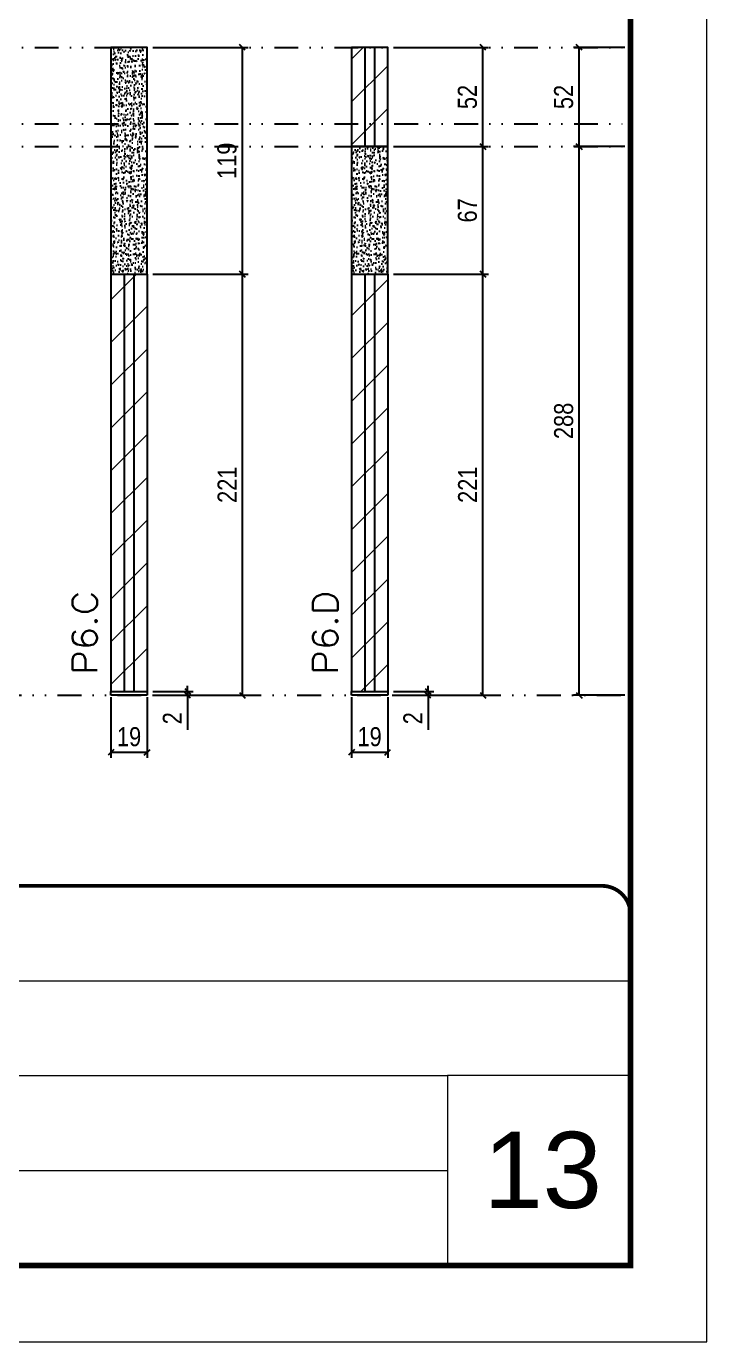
# Model space of a CAD drawing. Extents: x 14400 to 24104, y -21631 to 6985.
# Drawn here: x 15541 to 15898, y 2489 to 3179 of the extents above; entities that cross this region are included whole.
import ezdxf

# ---------------------------------------------------------------- set-up
doc = ezdxf.new("R2010")
doc.units = 0
for name, pattern in [('CONTINUO', [0]), ('DASHED', [0.75, 0.5, -0.25]), ('DIVIDE2', [0.625, 0.25, -0.125, 0, -0.125, 0, -0.125])]:
    doc.linetypes.add(name, pattern=pattern)
for name, color, linetype, lineweight in [('CARIMBO', 255, 'Continuous', 9), ('Folhas', 255, 'Continuous', 9), ('Hachura', 251, 'Continuous', 9), ('SARRAFO DE PRESSAO', 251, 'DASHED', 9), ('Texto Seção', 7, 'Continuous', 15)]:
    doc.layers.add(name, color=color, linetype=linetype, lineweight=lineweight)
for name, color, linetype in [('COTA', 241, 'Continuous'), ('Nível', 160, 'Continuous'), ('Painéis', 200, 'Continuous'), ('SARR_2.2x7', 40, 'Continuous')]:
    doc.layers.add(name, color=color, linetype=linetype)
doc.styles.add('ARIAL', font='arial.ttf')
doc.styles.add('COTA TECNICA', font='techl___.ttf', dxfattribs={"height": 10})
doc.styles.add('COTA TECNICA-50', font='techl___.ttf', dxfattribs={"height": 10})
doc.styles.add('REGUA-120', font='ROMANS.shx', dxfattribs={"height": 15})
doc.dimstyles.new('COTA PAINEL-50', dxfattribs={"dimtxt": 10, "dimasz": 3, "dimexe": 3, "dimexo": 3, "dimgap": 3, "dimtad": 1, "dimdec": 1, "dimzin": 12, "dimdsep": 46, "dimtxsty": 'COTA TECNICA-50', "dimblk1": 'OBLIQUE', "dimblk2": 'OBLIQUE', "dimsah": 1, "dimcen": 0.9, "dimclrd": 4, "dimclre": 4, "dimclrt": 240, "dimadec": 1, "dimazin": 3, "dimtfac": 1, "dimtdec": 1, "dimtmove": 0, "dimatfit": 3, "dimfxl": 1, "dimtolj": 1, "dimtzin": 12, "dimarcsym": 0})
doc.dimstyles.new('PAINEL', dxfattribs={"dimtxt": 10, "dimasz": 3, "dimexe": 3, "dimexo": 3, "dimgap": 3, "dimtad": 1, "dimdec": 1, "dimzin": 12, "dimdsep": 46, "dimtxsty": 'COTA TECNICA', "dimblk1": 'OBLIQUE', "dimblk2": 'OBLIQUE', "dimsah": 1, "dimcen": 0.9, "dimclrd": 4, "dimclre": 4, "dimclrt": 240, "dimadec": 1, "dimazin": 3, "dimtfac": 1, "dimtdec": 1, "dimtmove": 0, "dimatfit": 3, "dimfxl": 1, "dimtolj": 1, "dimtzin": 12, "dimarcsym": 0})

# ---------------------------------------------------------------- blocks, each defined once
blk = doc.blocks.new('9999999999')
at = {"color": 30, "linetype": 'CONTINUO'}
for p, q in [((98564.56, 34379.64), (99583.98, 34379.64)), ((98564.56, 34329.83), (99487.98, 34329.83)), ((99583.98, 34329.83), (99487.98, 34329.83)), ((99487.98, 34329.83), (99487.98, 34230.21)), ((98564.56, 34280.02), (99487.98, 34280.02))]:
    blk.add_line(p, q, dxfattribs=at)
at = {"color": 30, "linetype": 'CONTINUO', "const_width": 2}
blk.add_lwpolyline([(99583.98, 34230.21), (99583.98, 34414.45, 0.414214), (99568.98, 34429.45), (98228.98, 34429.45, 0.414214), (98213.98, 34414.45), (98213.98, 34245.21, 0.414214), (98228.98, 34230.21), (99583.98, 34230.21)], format="xyb", dxfattribs=at)
at = {"layer": 'Folhas'}
blk.add_lwpolyline([(98138.98, 34190.21), (99623.98, 34190.21), (99623.98, 35240.21), (98138.98, 35240.21)], close=True, dxfattribs=at)
at = {"layer": 'Folhas', "color": 30, "const_width": 3}
blk.add_lwpolyline([(98213.98, 34230.21), (99583.98, 34230.21), (99583.98, 35200.21), (98213.98, 35200.21)], close=True, dxfattribs=at)
blk = doc.blocks.new('_Oblique')
at = {"color": 0, "linetype": 'ByBlock', "lineweight": -2}
blk.add_line((-0.5, -0.5), (0.5, 0.5), dxfattribs=at)
blk = doc.blocks.new('*D822')
at = {"layer": 'COTA', "color": 4, "lineweight": -2, "transparency": 16777216}
for p, q in [((15585.82, 2827.29), (15585.82, 2795.39)), ((15604.82, 2827.29), (15604.82, 2795.39)), ((15585.82, 2798.39), (15604.82, 2798.39))]:
    blk.add_line(p, q, dxfattribs=at)
at = {"layer": 'Defpoints', "color": 0, "transparency": 16777216}
for p in [(15585.82, 2830.29), (15604.82, 2830.29), (15604.82, 2798.39)]:
    blk.add_point(p, dxfattribs=at)
at = {"layer": 'COTA', "color": 4, "lineweight": -2, "transparency": 16777216, "xscale": 3, "yscale": 3, "zscale": 3, "rotation": 180}
blk.add_blockref('_Oblique', (15585.82, 2798.39), dxfattribs=at)
at = {"layer": 'COTA', "color": 4, "lineweight": -2, "transparency": 16777216, "xscale": 3, "yscale": 3, "zscale": 3}
blk.add_blockref('_Oblique', (15604.82, 2798.39), dxfattribs=at)
at = {"layer": 'COTA', "color": 240, "transparency": 16777216, "insert": (15595.32, 2806.48), "char_height": 10, "attachment_point": 5, "style": 'COTA TECNICA'}
blk.add_mtext('\\A1;19', dxfattribs=at)
blk = doc.blocks.new('*D823')
at = {"layer": 'COTA', "color": 4, "lineweight": -2, "transparency": 16777216}
for p, q in [((15626.01, 2830.29), (15626.01, 2833.29)), ((15607.82, 2830.29), (15629.01, 2830.29)), ((15607.82, 2828.29), (15629.01, 2828.29)), ((15626.01, 2830.29), (15626.01, 2828.29)), ((15626.01, 2828.29), (15626.01, 2810.17))]:
    blk.add_line(p, q, dxfattribs=at)
at = {"layer": 'Defpoints', "color": 0, "transparency": 16777216}
for p in [(15604.82, 2830.29), (15604.82, 2828.29), (15626.01, 2830.29)]:
    blk.add_point(p, dxfattribs=at)
at = {"layer": 'COTA', "color": 4, "lineweight": -2, "transparency": 16777216, "xscale": 3, "yscale": 3, "zscale": 3}
for p, rotation in [((15626.01, 2830.29), 270), ((15626.01, 2828.29), 90)]:
    blk.add_blockref('_Oblique', p, dxfattribs=dict(at, rotation=rotation))
at = {"layer": 'COTA', "color": 240, "transparency": 16777216, "insert": (15618.01, 2816.23), "char_height": 10, "attachment_point": 5, "rotation": 90, "style": 'COTA TECNICA-50'}
blk.add_mtext('\\A1;2', dxfattribs=at)
blk = doc.blocks.new('*D824')
at = {"layer": 'COTA', "color": 4, "lineweight": -2, "transparency": 16777216}
for p, q in [((15607.82, 3049.29), (15657.81, 3049.29)), ((15654.81, 2828.29), (15654.81, 3049.29)), ((15607.82, 2828.29), (15657.81, 2828.29))]:
    blk.add_line(p, q, dxfattribs=at)
at = {"layer": 'Defpoints', "color": 0, "transparency": 16777216}
for p in [(15604.82, 3049.29), (15654.81, 3049.29), (15604.82, 2828.29)]:
    blk.add_point(p, dxfattribs=at)
at = {"layer": 'COTA', "color": 4, "lineweight": -2, "transparency": 16777216, "xscale": 3, "yscale": 3, "zscale": 3}
for p, rotation in [((15654.81, 3049.29), 90), ((15654.81, 2828.29), 270)]:
    blk.add_blockref('_Oblique', p, dxfattribs=dict(at, rotation=rotation))
at = {"layer": 'COTA', "color": 240, "transparency": 16777216, "insert": (15646.75, 2938.79), "char_height": 10, "attachment_point": 5, "rotation": 90, "style": 'COTA TECNICA-50'}
blk.add_mtext('\\A1;221', dxfattribs=at)
blk = doc.blocks.new('*D825')
at = {"layer": 'COTA', "color": 4, "lineweight": -2, "transparency": 16777216}
for p, q in [((15607.82, 3168.29), (15657.81, 3168.29)), ((15654.81, 3049.29), (15654.81, 3168.29)), ((15607.82, 3049.29), (15657.81, 3049.29))]:
    blk.add_line(p, q, dxfattribs=at)
at = {"layer": 'Defpoints', "color": 0, "transparency": 16777216}
for p in [(15604.82, 3168.29), (15654.81, 3168.29), (15604.82, 3049.29)]:
    blk.add_point(p, dxfattribs=at)
at = {"layer": 'COTA', "color": 4, "lineweight": -2, "transparency": 16777216, "xscale": 3, "yscale": 3, "zscale": 3}
for p, rotation in [((15654.81, 3168.29), 90), ((15654.81, 3049.29), 270)]:
    blk.add_blockref('_Oblique', p, dxfattribs=dict(at, rotation=rotation))
at = {"layer": 'COTA', "color": 240, "transparency": 16777216, "insert": (15646.72, 3108.79), "char_height": 10, "attachment_point": 5, "rotation": 90, "style": 'COTA TECNICA'}
blk.add_mtext('\\A1;119', dxfattribs=at)
blk = doc.blocks.new('*D1959')
at = {"layer": 'COTA', "color": 4, "lineweight": -2, "transparency": 16777216}
for p, q in [((15712.05, 2827.29), (15712.05, 2795.39)), ((15731.05, 2827.29), (15731.05, 2795.39)), ((15712.05, 2798.39), (15731.05, 2798.39))]:
    blk.add_line(p, q, dxfattribs=at)
at = {"layer": 'Defpoints', "color": 0, "transparency": 16777216}
for p in [(15712.05, 2830.29), (15731.05, 2830.29), (15731.05, 2798.39)]:
    blk.add_point(p, dxfattribs=at)
at = {"layer": 'COTA', "color": 4, "lineweight": -2, "transparency": 16777216, "xscale": 3, "yscale": 3, "zscale": 3, "rotation": 180}
blk.add_blockref('_Oblique', (15712.05, 2798.39), dxfattribs=at)
at = {"layer": 'COTA', "color": 4, "lineweight": -2, "transparency": 16777216, "xscale": 3, "yscale": 3, "zscale": 3}
blk.add_blockref('_Oblique', (15731.05, 2798.39), dxfattribs=at)
at = {"layer": 'COTA', "color": 240, "transparency": 16777216, "insert": (15721.55, 2806.48), "char_height": 10, "attachment_point": 5, "style": 'COTA TECNICA'}
blk.add_mtext('\\A1;19', dxfattribs=at)
blk = doc.blocks.new('*D1960')
at = {"layer": 'COTA', "color": 4, "lineweight": -2, "transparency": 16777216}
for p, q in [((15752.24, 2830.29), (15752.24, 2833.29)), ((15734.05, 2830.29), (15755.24, 2830.29)), ((15734.05, 2828.29), (15755.24, 2828.29)), ((15752.24, 2830.29), (15752.24, 2828.29)), ((15752.24, 2828.29), (15752.24, 2810.17))]:
    blk.add_line(p, q, dxfattribs=at)
at = {"layer": 'Defpoints', "color": 0, "transparency": 16777216}
for p in [(15731.05, 2830.29), (15731.05, 2828.29), (15752.24, 2830.29)]:
    blk.add_point(p, dxfattribs=at)
at = {"layer": 'COTA', "color": 4, "lineweight": -2, "transparency": 16777216, "xscale": 3, "yscale": 3, "zscale": 3}
for p, rotation in [((15752.24, 2830.29), 270), ((15752.24, 2828.29), 90)]:
    blk.add_blockref('_Oblique', p, dxfattribs=dict(at, rotation=rotation))
at = {"layer": 'COTA', "color": 240, "transparency": 16777216, "insert": (15744.24, 2816.23), "char_height": 10, "attachment_point": 5, "rotation": 90, "style": 'COTA TECNICA-50'}
blk.add_mtext('\\A1;2', dxfattribs=at)
blk = doc.blocks.new('*D1961')
at = {"layer": 'COTA', "color": 4, "lineweight": -2, "transparency": 16777216}
for p, q in [((15734.05, 3049.29), (15784.04, 3049.29)), ((15781.04, 2828.29), (15781.04, 3049.29)), ((15734.05, 2828.29), (15784.04, 2828.29))]:
    blk.add_line(p, q, dxfattribs=at)
at = {"layer": 'Defpoints', "color": 0, "transparency": 16777216}
for p in [(15731.05, 3049.29), (15781.04, 3049.29), (15731.05, 2828.29)]:
    blk.add_point(p, dxfattribs=at)
at = {"layer": 'COTA', "color": 4, "lineweight": -2, "transparency": 16777216, "xscale": 3, "yscale": 3, "zscale": 3}
for p, rotation in [((15781.04, 3049.29), 90), ((15781.04, 2828.29), 270)]:
    blk.add_blockref('_Oblique', p, dxfattribs=dict(at, rotation=rotation))
at = {"layer": 'COTA', "color": 240, "transparency": 16777216, "insert": (15772.98, 2938.79), "char_height": 10, "attachment_point": 5, "rotation": 90, "style": 'COTA TECNICA-50'}
blk.add_mtext('\\A1;221', dxfattribs=at)
blk = doc.blocks.new('*D1962')
at = {"layer": 'COTA', "color": 4, "lineweight": -2, "transparency": 16777216}
for p, q in [((15734.05, 3116.29), (15784.04, 3116.29)), ((15781.04, 3049.29), (15781.04, 3116.29)), ((15734.05, 3049.29), (15784.04, 3049.29))]:
    blk.add_line(p, q, dxfattribs=at)
at = {"layer": 'Defpoints', "color": 0, "transparency": 16777216}
for p in [(15731.05, 3116.29), (15781.04, 3116.29), (15731.05, 3049.29)]:
    blk.add_point(p, dxfattribs=at)
at = {"layer": 'COTA', "color": 4, "lineweight": -2, "transparency": 16777216, "xscale": 3, "yscale": 3, "zscale": 3}
for p, rotation in [((15781.04, 3116.29), 90), ((15781.04, 3049.29), 270)]:
    blk.add_blockref('_Oblique', p, dxfattribs=dict(at, rotation=rotation))
at = {"layer": 'COTA', "color": 240, "transparency": 16777216, "insert": (15772.93, 3082.79), "char_height": 10, "attachment_point": 5, "rotation": 90, "style": 'COTA TECNICA'}
blk.add_mtext('\\A1;67', dxfattribs=at)
blk = doc.blocks.new('*D1963')
at = {"layer": 'COTA', "color": 4, "lineweight": -2, "transparency": 16777216}
for p, q in [((15734.05, 3168.29), (15784.04, 3168.29)), ((15781.04, 3116.29), (15781.04, 3168.29)), ((15734.05, 3116.29), (15784.04, 3116.29))]:
    blk.add_line(p, q, dxfattribs=at)
at = {"layer": 'Defpoints', "color": 0, "transparency": 16777216}
for p in [(15731.05, 3168.29), (15781.04, 3168.29), (15731.05, 3116.29)]:
    blk.add_point(p, dxfattribs=at)
at = {"layer": 'COTA', "color": 4, "lineweight": -2, "transparency": 16777216, "xscale": 3, "yscale": 3, "zscale": 3}
for p, rotation in [((15781.04, 3168.29), 90), ((15781.04, 3116.29), 270)]:
    blk.add_blockref('_Oblique', p, dxfattribs=dict(at, rotation=rotation))
at = {"layer": 'COTA', "color": 240, "transparency": 16777216, "insert": (15772.93, 3142.29), "char_height": 10, "attachment_point": 5, "rotation": 90, "style": 'COTA TECNICA'}
blk.add_mtext('\\A1;52', dxfattribs=at)
blk = doc.blocks.new('*D3495')
at = {"layer": 'COTA', "color": 4, "lineweight": -2, "transparency": 16777216}
for p, q in [((15855.47, 3116.29), (15828.54, 3116.29)), ((15831.54, 2828.29), (15831.54, 3116.29)), ((15855.47, 2828.29), (15828.54, 2828.29))]:
    blk.add_line(p, q, dxfattribs=at)
at = {"layer": 'Defpoints', "color": 0, "transparency": 16777216}
for p in [(15831.54, 3116.29), (15858.47, 3116.29), (15858.47, 2828.29)]:
    blk.add_point(p, dxfattribs=at)
at = {"layer": 'COTA', "color": 4, "lineweight": -2, "transparency": 16777216, "xscale": 3, "yscale": 3, "zscale": 3}
for p, rotation in [((15831.54, 3116.29), 90), ((15831.54, 2828.29), 270)]:
    blk.add_blockref('_Oblique', p, dxfattribs=dict(at, rotation=rotation))
at = {"layer": 'COTA', "color": 240, "transparency": 16777216, "insert": (15823.45, 2972.29), "char_height": 10, "attachment_point": 5, "rotation": 90, "style": 'COTA TECNICA'}
blk.add_mtext('\\A1;288', dxfattribs=at)
blk = doc.blocks.new('*D3501')
at = {"layer": 'COTA', "color": 4, "lineweight": -2, "transparency": 16777216}
for p, q in [((15855.47, 3168.29), (15828.54, 3168.29)), ((15831.54, 3116.29), (15831.54, 3168.29)), ((15855.47, 3116.29), (15828.54, 3116.29))]:
    blk.add_line(p, q, dxfattribs=at)
at = {"layer": 'Defpoints', "color": 0, "transparency": 16777216}
for p in [(15831.54, 3168.29), (15858.47, 3168.29), (15858.47, 3116.29)]:
    blk.add_point(p, dxfattribs=at)
at = {"layer": 'COTA', "color": 4, "lineweight": -2, "transparency": 16777216, "xscale": 3, "yscale": 3, "zscale": 3}
for p, rotation in [((15831.54, 3168.29), 90), ((15831.54, 3116.29), 270)]:
    blk.add_blockref('_Oblique', p, dxfattribs=dict(at, rotation=rotation))
at = {"layer": 'COTA', "color": 240, "transparency": 16777216, "insert": (15823.43, 3142.29), "char_height": 10, "attachment_point": 5, "rotation": 90, "style": 'COTA TECNICA'}
blk.add_mtext('\\A1;52', dxfattribs=at)

msp = doc.modelspace()

# ---------------------------------------------------------------- hatches: boundary and pattern name
at = {"layer": 'COTA'}
h = msp.add_hatch(dxfattribs=at)
h.set_pattern_fill('AR-CONC', color=256, scale=0.03)
h.set_pattern_definition([(50, (-3157.237, -1136.575), (5.4655401, -0.4781726), [0.5715, -6.2865]), (355, (-3157.237, -1136.575), (-1.0573026, 5.7317054), [0.4572, -5.0292175]), (100.451445, (-3156.7814, -1136.615), (4.4082374, 5.2535326), [0.4857003, -5.3427073]), (46.1842, (-3157.237, -1135.051), (8.1323712, -1.2612698), [0.85725, -9.42975]), (96.635558, (-3156.559, -1135.156), (7.122124, 7.4227837), [0.7285507, -8.0140682]), (351.18415, (-3157.237, -1135.051), (7.122124, 7.4227837), [0.685799, -7.543792]), (21, (-3156.475, -1135.432), (4.5484317, -3.0679559), [0.5715, -6.2865]), (326, (-3156.475, -1135.432), (1.8540609, 5.525639), [0.4572, -5.0292]), (71.451445, (-3156.096, -1135.688), (6.4024926, 2.457683), [0.4857003, -5.3426981]), (37.5, (-3157.2369, -1136.5751), (0.0926581, 2.53665117), [0, -4.96824, 0, -5.1054, 0, -5.04825]), (7.5, (-3157.237, -1136.575), (2.00458988, 3.00541724), [0, -2.91084, 0, -4.85394, 0, -1.92405]), (327.5, (-3158.9361, -1136.5751), (4.06771786, -0.17186232), [0, -1.905, 0, -5.9436, 0, -7.8867]), (317.5, (-3159.698, -1136.575), (4.44387544, 0.7627947), [0, -2.4765, 0, -3.94716, 0, -5.6007])])
h.paths.add_polyline_path([(15604.82, 3168.29), (15585.82, 3168.29), (15585.82, 3049.29), (15604.82, 3049.29)])
h = msp.add_hatch(dxfattribs=at)
h.set_pattern_fill('AR-CONC', color=256, scale=0.03)
h.set_pattern_definition([(50, (-3031.006, -1136.575), (5.4655401, -0.4781726), [0.5715, -6.2865]), (355, (-3031.006, -1136.575), (-1.0573026, 5.7317054), [0.4572, -5.0292175]), (100.451445, (-3030.5507, -1136.615), (4.4082374, 5.2535326), [0.4857003, -5.3427073]), (46.1842, (-3031.006, -1135.051), (8.1323712, -1.2612698), [0.85725, -9.42975]), (96.635558, (-3030.3284, -1135.156), (7.122124, 7.4227837), [0.7285507, -8.0140682]), (351.18415, (-3031.006, -1135.051), (7.122124, 7.4227837), [0.685799, -7.543792]), (21, (-3030.244, -1135.432), (4.5484317, -3.0679559), [0.5715, -6.2865]), (326, (-3030.244, -1135.432), (1.8540609, 5.525639), [0.4572, -5.0292]), (71.451445, (-3029.865, -1135.688), (6.4024926, 2.457683), [0.4857003, -5.3426981]), (37.5, (-3031.0061, -1136.5751), (0.0926581, 2.53665117), [0, -4.96824, 0, -5.1054, 0, -5.04825]), (7.5, (-3031.0061, -1136.575), (2.00458988, 3.00541724), [0, -2.91084, 0, -4.85394, 0, -1.92405]), (327.5, (-3032.7054, -1136.5751), (4.06771786, -0.17186232), [0, -1.905, 0, -5.9436, 0, -7.8867]), (317.5, (-3033.4674, -1136.575), (4.44387544, 0.7627947), [0, -2.4765, 0, -3.94716, 0, -5.6007])])
h.paths.add_polyline_path([(15731.05, 3116.29), (15712.05, 3116.29), (15712.05, 3049.29), (15731.05, 3049.29)])
at = {"layer": 'Hachura', "linetype": 'ByBlock'}
h = msp.add_hatch(dxfattribs=at)
h.set_pattern_fill('ANSI31', color=256, scale=5)
h.paths.add_polyline_path([(15731.05, 3168.29), (15712.05, 3168.29), (15712.05, 3116.29), (15731.05, 3116.29)])
h = msp.add_hatch(dxfattribs=at)
h.set_pattern_fill('ANSI31', color=256, scale=5)
h.paths.add_polyline_path([(15604.82, 3049.29), (15585.82, 3049.29), (15585.82, 2830.29), (15604.82, 2830.29)])
h.paths.add_polyline_path([(15731.05, 3049.29), (15712.05, 3049.29), (15712.05, 2830.29), (15731.05, 2830.29)])

# ---------------------------------------------------------------- linework, layer by layer
at = {"layer": 'COTA'}
for points in [[(15585.82, 3049.29), (15604.82, 3049.29), (15604.82, 3168.29), (15585.82, 3168.29)], [(15712.05, 3049.29), (15731.05, 3049.29), (15731.05, 3116.29), (15712.05, 3116.29)]]:
    msp.add_lwpolyline(points, close=True, dxfattribs=at)
at = {"layer": 'Nível', "color": 4, "linetype": 'DIVIDE2', "ltscale": 50}
for p, q in [((14979.7, 3168.29), (15858.47, 3168.29)), ((14979.7, 3128.29), (15858.47, 3128.29)), ((14979.7, 3116.29), (15858.47, 3116.29)), ((14488.47, 2828.29), (15858.47, 2828.29))]:
    msp.add_line(p, q, dxfattribs=at)
at = {"layer": 'Painéis'}
for p, q in [((15585.82, 3049.29), (15585.82, 2830.29)), ((15585.82, 3049.29), (15604.82, 3049.29)), ((15604.82, 3049.29), (15604.82, 2830.29)), ((15712.05, 3049.29), (15712.05, 2830.29)), ((15712.05, 3049.29), (15731.05, 3049.29)), ((15731.05, 3049.29), (15731.05, 2830.29)), ((15585.82, 2830.29), (15604.82, 2830.29)), ((15585.82, 2828.29), (15585.82, 2830.29)), ((15604.82, 2828.29), (15585.82, 2828.29)), ((15604.82, 2830.29), (15604.82, 2828.29)), ((15712.05, 2830.29), (15731.05, 2830.29)), ((15712.05, 2828.29), (15712.05, 2830.29)), ((15731.05, 2828.29), (15712.05, 2828.29)), ((15731.05, 2830.29), (15731.05, 2828.29))]:
    msp.add_line(p, q, dxfattribs=at)
msp.add_lwpolyline([(15712.05, 3116.29), (15731.05, 3116.29), (15731.05, 3168.29), (15712.05, 3168.29)], close=True, dxfattribs=at)
at = {"layer": 'SARR_2.2x7'}
for p, q in [((15719.05, 3168.29), (15719.05, 3116.29)), ((15724.05, 3168.29), (15724.05, 3116.29)), ((15592.82, 3049.29), (15592.82, 2830.29)), ((15597.82, 3049.29), (15597.82, 2830.29)), ((15719.05, 3049.29), (15719.05, 2830.29)), ((15724.05, 3049.29), (15724.05, 2830.29))]:
    msp.add_line(p, q, dxfattribs=at)

# ---------------------------------------------------------------- block references
at = {"layer": 'SARRAFO DE PRESSAO', "color": 6, "linetype": 'ByBlock'}
msp.add_blockref('9999999999', (-83725.51, -31701.2), dxfattribs=at)

# ---------------------------------------------------------------- texts
at = {"layer": 'CARIMBO', "style": 'ARIAL'}
msp.add_text('13', height=40, dxfattribs=at).set_placement((15781.33, 2559.15))
at = {"layer": 'Texto Seção', "style": 'REGUA-120', "width": 1.1}
for s, p in [('P6.C', (15578.57, 2839.05)), ('P6.D', (15704.8, 2839.05))]:
    msp.add_text(s, height=13, rotation=90, dxfattribs=at).set_placement(p)

# ---------------------------------------------------------------- dimensions: what is measured, and where the dimension line sits
at = {"layer": 'COTA'}
for base, p1, p2, dimstyle, picture, middle in [((15654.81, 3168.29), (15604.82, 3049.29), (15604.82, 3168.29), 'PAINEL', '*D825', (15646.72, 3108.79)), ((15781.04, 3168.29), (15731.05, 3116.29), (15731.05, 3168.29), 'PAINEL', '*D1963', (15772.93, 3142.29)), ((15831.54, 3168.29), (15858.47, 3116.29), (15858.47, 3168.29), 'PAINEL', '*D3501', (15823.43, 3142.29)), ((15781.04, 3116.29), (15731.05, 3049.29), (15731.05, 3116.29), 'PAINEL', '*D1962', (15772.93, 3082.79)), ((15831.54, 3116.29), (15858.47, 2828.29), (15858.47, 3116.29), 'PAINEL', '*D3495', (15823.45, 2972.29)), ((15654.81, 3049.29), (15604.82, 2828.29), (15604.82, 3049.29), 'COTA PAINEL-50', '*D824', (15646.75, 2938.79)), ((15781.04, 3049.29), (15731.05, 2828.29), (15731.05, 3049.29), 'COTA PAINEL-50', '*D1961', (15772.98, 2938.79))]:
    dim = msp.add_linear_dim(base=base, p1=p1, p2=p2, angle=90, dimstyle=dimstyle, dxfattribs=at)
    dim.commit()
    dim.dimension.update_dxf_attribs({"geometry": picture, "text_midpoint": middle})
for base, p1, p2, picture, middle in [((15626.01, 2830.29), (15604.82, 2828.29), (15604.82, 2830.29), '*D823', (15626.01, 2816.23)), ((15752.24, 2830.29), (15731.05, 2828.29), (15731.05, 2830.29), '*D1960', (15752.24, 2816.23))]:
    dim = msp.add_linear_dim(base=base, p1=p1, p2=p2, angle=90, dimstyle='COTA PAINEL-50', dxfattribs=at)
    dim.commit()
    dim.dimension.update_dxf_attribs({"geometry": picture, "text_midpoint": middle, "dimtype": 160})
for base, p1, p2, picture, middle in [((15604.82, 2798.39), (15585.82, 2830.29), (15604.82, 2830.29), '*D822', (15595.32, 2806.48)), ((15731.05, 2798.39), (15712.05, 2830.29), (15731.05, 2830.29), '*D1959', (15721.55, 2806.48))]:
    dim = msp.add_linear_dim(base=base, p1=p1, p2=p2, dimstyle='PAINEL', override={"dimarcsym": 2}, dxfattribs=at)
    dim.commit()
    dim.dimension.update_dxf_attribs({"geometry": picture, "text_midpoint": middle})

doc.saveas('drawing.dxf')
